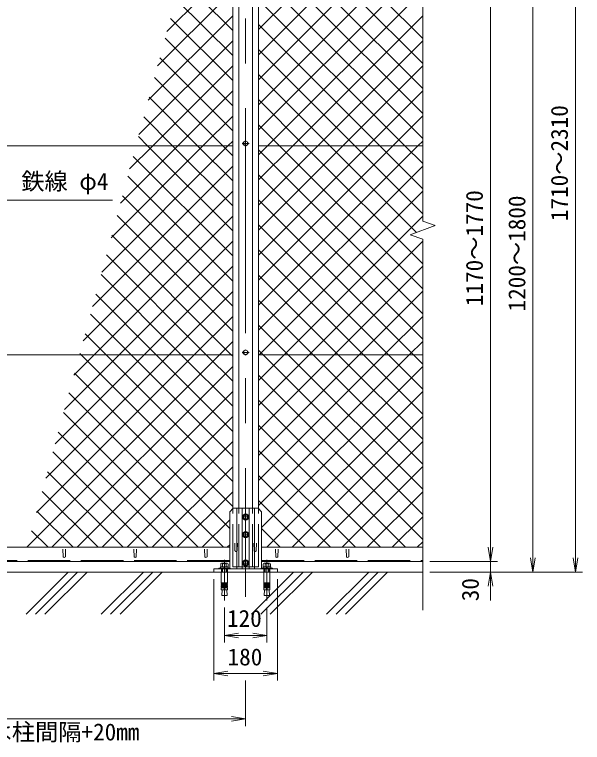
# Model space of a CAD drawing. Units: millimetres, scale not verified. Extents: x -4200 to 4200, y -2970 to 2970.
# Drawn here: x -1866 to -263, y -309 to 1746 of the extents above; entities that cross this region are included whole.
import ezdxf
from ezdxf.enums import TextEntityAlignment as Align

# ---------------------------------------------------------------- set-up
doc = ezdxf.new("R2010")
doc.units = ezdxf.units.MM
doc.header["$LTSCALE"] = 20
doc.linetypes.add('DASHED', pattern=[7.5, 6, -1.5])
doc.linetypes.add('USER1', pattern=[50.8, 31.75, -6.35, 6.35, -6.35])
for name, color, linetype, lineweight in [('0-0_D-STR1', 1, 'Continuous', 18), ('0-1_D-BMK', 2, 'USER1', 13), ('0-2_D-STR-DIM', 7, 'Continuous', 9), ('0-3_D-STR3', 3, 'Continuous', 13), ('0-5_D-STR-TXT', 7, 'Continuous', 9), ('0-6_0', 7, 'Continuous', 9), ('0-7_D-STR2', 7, 'Continuous', 9), ('0-A_D-BGD', 7, 'Continuous', 9), ('0-B_D-DCR-HCH', 7, 'Continuous', 9)]:
    doc.layers.add(name, color=color, linetype=linetype, lineweight=lineweight)
doc.styles.add('ＭＳ ゴシック', font='')
doc.styles.get('ＭＳ ゴシック').set_extended_font_data('MS Gothic')

# ---------------------------------------------------------------- blocks, each defined once
blk = doc.blocks.new('_Open')
at = {"layer": '0-6_0'}
blk.add_line((-20, 3.33), (0, 0), dxfattribs=at)
blk.add_lwpolyline([(-20, -3.33), (0, 0), (-20, 0)], dxfattribs=at)

msp = doc.modelspace()

# ---------------------------------------------------------------- linework, layer by layer
at = {"layer": '0-0_D-STR1'}
for p, q in [((-1232.6, 352.26), (-1232.6, 2482.26)), ((-1194.6, 352.26), (-1194.6, 2482.26)), ((-1177.1, 350.76), (-1177.1, 2482.26)), ((-3184.6, 242.26), (-1258.6, 242.26)), ((-1728.6, 215.39), (-1729.35, 236.89)), ((-1722.6, 215.39), (-1721.85, 236.89)), ((-1528.6, 215.39), (-1529.35, 236.89)), ((-1522.6, 215.39), (-1521.85, 236.89)), ((-1328.6, 215.39), (-1329.35, 236.89)), ((-1322.6, 215.39), (-1321.85, 236.89)), ((-713.6, 242.26), (-1168.6, 242.26)), ((-1128.6, 215.39), (-1129.35, 236.89)), ((-1122.6, 215.39), (-1121.85, 236.89)), ((-928.6, 215.39), (-929.35, 236.89)), ((-922.6, 215.39), (-921.85, 236.89)), ((-1258.6, 202.26), (-3184.6, 202.26)), ((-1250.1, 187.26), (-1177.1, 187.26)), ((-1168.6, 202.26), (-713.6, 202.26))]:
    msp.add_line(p, q, dxfattribs=at)
at = {"layer": '0-0_D-STR1', "linetype": 'DASHED'}
for p, q in [((-1250.1, 187.26), (-1250.1, 350.76)), ((-1232.6, 187.26), (-1232.6, 352.26)), ((-1194.6, 187.26), (-1194.6, 352.26)), ((-1177.1, 187.26), (-1177.1, 350.76)), ((-1243.6, 232.59), (-1244.35, 254.09)), ((-1237.6, 232.59), (-1236.85, 254.09)), ((-1189.6, 232.59), (-1190.35, 254.09)), ((-1183.6, 232.59), (-1182.85, 254.09)), ((-1258.6, 205.26), (-3184.6, 205.26)), ((-1168.6, 205.26), (-713.6, 205.26))]:
    msp.add_line(p, q, dxfattribs=at)
at = {"layer": '0-0_D-STR1'}
msp.add_lwpolyline([(-1250.1, 350.76), (-1250.1, 2482.26), (-1177.1, 2482.26)], dxfattribs=at)
at = {"layer": '0-0_D-STR1', "linetype": 'DASHED'}
for centre in [(-1240.6, 233.84), (-1186.6, 233.84)]:
    msp.add_arc(centre, 3.25, 202.61986, 337.38014, dxfattribs=at)
at = {"layer": '0-0_D-STR1'}
for centre in [(-1725.6, 216.64), (-1525.6, 216.64), (-1325.6, 216.64), (-1125.6, 216.64), (-925.6, 216.64)]:
    msp.add_arc(centre, 3.25, 202.61986, 337.38014, dxfattribs=at)
at = {"layer": '0-1_D-BMK'}
for p, q in [((-1213.6, 2497.26), (-1213.6, 102.26)), ((-1203.6, 1382.26), (-1223.6, 1382.26)), ((-1203.6, 792.26), (-1223.6, 792.26)), ((-1223.6, 327.76), (-1203.6, 327.76)), ((-1223.6, 277.76), (-1203.6, 277.76)), ((-1273.6, 207.17), (-1273.6, 92.17)), ((-1153.6, 207.17), (-1153.6, 92.17)), ((-1223.6, 197.76), (-1203.6, 197.76))]:
    msp.add_line(p, q, dxfattribs=at)
at = {"layer": '0-2_D-STR-DIM'}
for p, q in [((-713.6, 2531.71), (-713.6, 1162.91)), ((-282.56, 212.26), (-282.56, 2442.26)), ((-522.56, 1932.26), (-522.56, 242.26)), ((-402.56, 1932.26), (-402.56, 212.26)), ((-678.36, 1150.09), (-713.6, 1162.91)), ((-748.84, 1124.43), (-678.36, 1150.09)), ((-713.6, 1111.61), (-748.84, 1124.43)), ((-713.6, 1111.61), (-713.6, 64.95)), ((-522.56, 242.26), (-522.56, 282.26)), ((-693.6, 202.26), (-502.56, 202.26)), ((-693.6, 202.26), (-502.56, 202.26)), ((-522.56, 202.26), (-522.56, 172.26)), ((-693.6, 172.26), (-382.56, 172.26)), ((-693.6, 172.26), (-502.56, 172.26)), ((-693.6, 172.26), (-262.56, 172.26)), ((-1303.6, 152.26), (-1303.6, -133.88)), ((-1123.6, 152.26), (-1123.6, -133.88)), ((-522.56, 132.26), (-522.56, 92.26)), ((-1273.6, 72.17), (-1273.6, -26.7)), ((-1153.6, 72.17), (-1153.6, -26.7)), ((-1233.6, -6.7), (-1193.6, -6.7)), ((-1263.6, -113.88), (-1163.6, -113.88)), ((-1213.6, -133.88), (-1213.6, -262.38)), ((-3193.6, -242.38), (-1253.6, -242.38))]:
    msp.add_line(p, q, dxfattribs=at)
at = {"layer": '0-3_D-STR3'}
for p, q in [((-1250.1, 1375.51), (-3188.6, 1375.51)), ((-713.6, 1375.51), (-1177.1, 1375.51)), ((-1250.1, 785.51), (-3188.6, 785.51)), ((-1213.6, 799.77), (-1220.1, 796.01)), ((-1220.1, 796.01), (-1220.1, 788.51)), ((-1220.1, 788.51), (-1213.6, 784.75)), ((-1207.1, 796.01), (-1213.6, 799.77)), ((-1213.6, 784.75), (-1207.1, 788.51)), ((-1207.1, 788.51), (-1207.1, 796.01)), ((-713.6, 785.51), (-1177.1, 785.51)), ((-1248.6, 352.26), (-1258.6, 342.26)), ((-1248.6, 352.26), (-1178.6, 352.26)), ((-1238.6, 181.26), (-1238.6, 352.26)), ((-1223.6, 352.26), (-1223.6, 181.26)), ((-1203.6, 352.26), (-1203.6, 181.26)), ((-1188.6, 181.26), (-1188.6, 352.26)), ((-1178.6, 352.26), (-1168.6, 342.26)), ((-1258.6, 183.56), (-1258.6, 342.26)), ((-1168.6, 183.56), (-1168.6, 342.26))]:
    msp.add_line(p, q, dxfattribs=at)
at = {"layer": '0-3_D-STR3', "lineweight": 18}
for p, q in [((-1284.35, 186.56), (-1262.85, 186.56)), ((-1284.35, 183.56), (-1284.35, 186.56)), ((-1284, 186.56), (-1284, 194.86)), ((-1263.21, 186.56), (-1284, 186.56)), ((-1281.4, 197.36), (-1265.81, 197.36)), ((-1267.6, 197.36), (-1279.6, 197.36)), ((-1278.8, 186.56), (-1278.8, 194.86)), ((-1275.1, 183.56), (-1274.3, 186.56)), ((-1272.1, 186.56), (-1272.91, 183.56)), ((-1268.41, 186.56), (-1268.41, 194.86)), ((-1263.21, 194.86), (-1263.21, 186.56)), ((-1262.85, 186.56), (-1262.85, 183.56)), ((-1142.85, 186.56), (-1164.35, 186.56)), ((-1164.35, 186.56), (-1164.35, 183.56)), ((-1164, 194.86), (-1164, 186.56)), ((-1164, 186.56), (-1143.21, 186.56)), ((-1145.81, 197.36), (-1161.4, 197.36)), ((-1159.6, 197.36), (-1147.6, 197.36)), ((-1158.8, 186.56), (-1158.8, 194.86)), ((-1155.1, 186.56), (-1154.3, 183.56)), ((-1152.1, 183.56), (-1152.91, 186.56)), ((-1148.41, 186.56), (-1148.41, 194.86)), ((-1143.21, 186.56), (-1143.21, 194.86)), ((-1142.85, 183.56), (-1142.85, 186.56)), ((-1289.6, 181.26), (-1289.6, 183.56)), ((-1289.6, 183.56), (-1257.6, 183.56)), ((-1257.6, 181.26), (-1289.6, 181.26)), ((-1262.85, 183.56), (-1284.35, 183.56)), ((-1282.25, 172.26), (-1282.25, 142.22)), ((-1279.61, 172.26), (-1279.61, 181.26)), ((-1278.53, 172.26), (-1278.53, 181.26)), ((-1268.69, 172.26), (-1268.69, 181.26)), ((-1267.61, 181.26), (-1267.61, 172.26)), ((-1264.95, 172.26), (-1264.95, 142.22)), ((-1257.6, 183.56), (-1257.6, 181.26)), ((-1169.6, 183.56), (-1169.6, 181.26)), ((-1137.6, 183.56), (-1169.6, 183.56)), ((-1169.6, 181.26), (-1137.6, 181.26)), ((-1164.35, 183.56), (-1142.85, 183.56)), ((-1162.25, 172.26), (-1162.25, 142.22)), ((-1159.6, 181.26), (-1159.6, 172.26)), ((-1158.52, 172.26), (-1158.52, 181.26)), ((-1148.68, 172.26), (-1148.68, 181.26)), ((-1147.6, 172.26), (-1147.6, 181.26)), ((-1144.95, 172.26), (-1144.95, 142.22)), ((-1137.6, 181.26), (-1137.6, 183.56)), ((-1274.6, 142.22), (-1282.25, 142.22)), ((-1282.25, 139.72), (-1281.82, 142.18)), ((-1282.25, 139.72), (-1274.6, 139.72)), ((-1282.25, 139.72), (-1282.25, 138.22)), ((-1282.25, 138.22), (-1274.6, 138.22)), ((-1282.25, 135.72), (-1281.82, 138.18)), ((-1282.25, 135.72), (-1274.6, 135.72)), ((-1282.25, 135.72), (-1282.25, 134.22)), ((-1282.25, 134.22), (-1274.6, 134.22)), ((-1282.25, 131.72), (-1281.82, 134.18)), ((-1282.25, 131.72), (-1274.6, 131.72)), ((-1282.25, 131.72), (-1282.25, 130.22)), ((-1282.25, 130.22), (-1274.6, 130.22)), ((-1282.25, 127.76), (-1281.82, 130.22)), ((-1282.25, 127.76), (-1274.6, 127.76)), ((-1282.25, 127.76), (-1282.25, 122.26)), ((-1274.6, 142.22), (-1274.6, 122.26)), ((-1272.6, 142.22), (-1272.6, 122.26)), ((-1272.6, 142.22), (-1264.95, 142.22)), ((-1264.95, 139.72), (-1272.6, 139.72)), ((-1264.95, 138.22), (-1272.6, 138.22)), ((-1264.95, 135.72), (-1272.6, 135.72)), ((-1264.95, 134.22), (-1272.6, 134.22)), ((-1264.95, 131.72), (-1272.6, 131.72)), ((-1264.95, 130.22), (-1272.6, 130.22)), ((-1264.95, 127.76), (-1272.6, 127.76)), ((-1264.95, 139.72), (-1265.39, 142.18)), ((-1264.95, 135.72), (-1265.39, 138.18)), ((-1264.95, 131.72), (-1265.39, 134.18)), ((-1264.95, 127.76), (-1265.39, 130.22)), ((-1264.95, 139.72), (-1264.95, 138.22)), ((-1264.95, 135.72), (-1264.95, 134.22)), ((-1264.95, 131.72), (-1264.95, 130.22)), ((-1264.95, 127.76), (-1264.95, 122.26)), ((-1154.6, 142.22), (-1162.25, 142.22)), ((-1162.25, 139.72), (-1161.82, 142.18)), ((-1162.25, 139.72), (-1154.6, 139.72)), ((-1162.25, 139.72), (-1162.25, 138.22)), ((-1162.25, 138.22), (-1154.6, 138.22)), ((-1162.25, 135.72), (-1161.82, 138.18)), ((-1162.25, 135.72), (-1154.6, 135.72)), ((-1162.25, 135.72), (-1162.25, 134.22)), ((-1162.25, 134.22), (-1154.6, 134.22)), ((-1162.25, 131.72), (-1161.82, 134.18)), ((-1162.25, 131.72), (-1154.6, 131.72)), ((-1162.25, 131.72), (-1162.25, 130.22)), ((-1162.25, 127.76), (-1161.82, 130.22)), ((-1162.25, 130.22), (-1154.6, 130.22)), ((-1162.25, 127.76), (-1154.6, 127.76)), ((-1162.25, 127.76), (-1162.25, 122.26)), ((-1154.6, 142.22), (-1154.6, 122.26)), ((-1152.6, 142.22), (-1144.95, 142.22)), ((-1152.6, 142.22), (-1152.6, 122.26)), ((-1144.95, 139.72), (-1152.6, 139.72)), ((-1144.95, 138.22), (-1152.6, 138.22)), ((-1144.95, 135.72), (-1152.6, 135.72)), ((-1144.95, 134.22), (-1152.6, 134.22)), ((-1144.95, 131.72), (-1152.6, 131.72)), ((-1144.95, 130.22), (-1152.6, 130.22)), ((-1144.95, 127.76), (-1152.6, 127.76)), ((-1144.95, 139.72), (-1145.39, 142.18)), ((-1144.95, 135.72), (-1145.39, 138.18)), ((-1144.95, 131.72), (-1145.39, 134.18)), ((-1144.95, 127.76), (-1145.39, 130.22)), ((-1144.95, 139.72), (-1144.95, 138.22)), ((-1144.95, 135.72), (-1144.95, 134.22)), ((-1144.95, 131.72), (-1144.95, 130.22)), ((-1144.95, 127.76), (-1144.95, 122.26)), ((-1264.95, 122.26), (-1282.25, 122.26)), ((-1280.27, 122.26), (-1281.18, 106.16)), ((-1281.18, 106.16), (-1266.02, 106.16)), ((-1266.94, 122.26), (-1266.02, 106.16)), ((-1162.25, 122.26), (-1144.95, 122.26)), ((-1160.27, 122.26), (-1161.18, 106.16)), ((-1146.02, 106.16), (-1161.18, 106.16)), ((-1146.94, 122.26), (-1146.02, 106.16))]:
    msp.add_line(p, q, dxfattribs=at)
at = {"layer": '0-3_D-STR3', "linetype": 'DASHED'}
for p, q in [((-1282.1, 172.26), (-1282.1, 181.26)), ((-1265.09, 172.26), (-1265.09, 181.26)), ((-1162.11, 172.26), (-1162.11, 181.26)), ((-1145.1, 172.26), (-1145.1, 181.26)), ((-1145.1, 172.26), (-1145.1, 181.26))]:
    msp.add_line(p, q, dxfattribs=at)
at = {"layer": '0-3_D-STR3'}
for points in [[(-1207.1, 1386.01), (-1213.6, 1389.77), (-1220.1, 1386.01), (-1220.1, 1378.51), (-1213.6, 1374.75), (-1207.1, 1378.51)], [(-1207.1, 324.01), (-1213.6, 320.25), (-1220.1, 324.01), (-1220.1, 331.51), (-1213.6, 335.26), (-1207.1, 331.51)], [(-1207.1, 274.01), (-1213.6, 270.25), (-1220.1, 274.01), (-1220.1, 281.51), (-1213.6, 285.26), (-1207.1, 281.51)], [(-1207.1, 194.01), (-1213.6, 190.25), (-1220.1, 194.01), (-1220.1, 201.51), (-1213.6, 205.27), (-1207.1, 201.51)], [(-1303.6, 172.26), (-1123.6, 172.26), (-1123.6, 181.26), (-1303.6, 181.26)]]:
    msp.add_lwpolyline(points, close=True, dxfattribs=at)
for centre, radius in [((-1213.6, 1382.26), 6.25), ((-1213.6, 792.26), 6.25), ((-1213.6, 327.76), 9), ((-1213.6, 327.76), 6.25), ((-1213.6, 277.76), 9), ((-1213.6, 277.76), 6.25), ((-1213.6, 197.76), 9), ((-1213.6, 197.76), 6.25)]:
    msp.add_circle(centre, radius, dxfattribs=at)
at = {"layer": '0-3_D-STR3', "lineweight": 18}
for centre, radius, start, end in [((-1281.4, 194.76), 2.6, 2.20423, 177.79577), ((-1273.6, 190.71), 6.65, 38.61324, 141.38676), ((-1265.81, 194.76), 2.6, 2.20423, 177.79577), ((-1161.4, 194.76), 2.6, 2.20423, 177.79577), ((-1153.6, 190.71), 6.65, 38.61324, 141.38676), ((-1145.81, 194.76), 2.6, 2.20423, 177.79577), ((-1273.6, 142.22), 1, 0, 180), ((-1153.6, 142.22), 1, 0, 180)]:
    msp.add_arc(centre, radius, start, end, dxfattribs=at)
at = {"layer": '0-5_D-STR-TXT'}
msp.add_lwpolyline([(-1589.55, 1221.88), (-1900.88, 1221.88), (-1948.97, 1373.6)], dxfattribs=at)
at = {"layer": '0-7_D-STR2'}
for p, q in [((-1177.1, 1703.35), (-948.19, 1932.26)), ((-1177.1, 1632.64), (-877.48, 1932.26)), ((-1177.1, 1561.92), (-806.77, 1932.26)), ((-1177.1, 1491.21), (-736.06, 1932.26)), ((-713.6, 1537.2), (-1108.66, 1932.26)), ((-713.6, 1607.91), (-1037.95, 1932.26)), ((-713.6, 1678.62), (-967.24, 1932.26)), ((-713.6, 1466.49), (-1177.1, 1929.99)), ((-1435.87, 1698.1), (-1250.1, 1883.86)), ((-1177.1, 1420.5), (-713.6, 1884)), ((-713.6, 1395.78), (-1177.1, 1859.28)), ((-1250.1, 1700.82), (-1395.68, 1846.4)), ((-1462.16, 1601.1), (-1250.1, 1813.15)), ((-1151.39, 1375.51), (-713.6, 1813.29)), ((-1250.1, 1630.11), (-1410.75, 1790.76)), ((-764.04, 1375.51), (-1177.1, 1788.57)), ((-1488.45, 1504.1), (-1250.1, 1742.44)), ((-1250.1, 1559.4), (-1425.83, 1735.13)), ((-1080.68, 1375.51), (-713.6, 1742.58)), ((-834.75, 1375.51), (-1177.1, 1717.86)), ((-1514.74, 1407.1), (-1250.1, 1671.73)), ((-1250.1, 1488.69), (-1440.91, 1679.5)), ((-1009.96, 1375.51), (-713.6, 1671.87)), ((-1250.1, 1417.98), (-1455.99, 1623.86)), ((-1475.61, 1375.51), (-1250.1, 1601.02)), ((-939.25, 1375.51), (-713.6, 1601.16)), ((-1278.34, 1375.51), (-1471.07, 1568.23)), ((-1404.9, 1375.51), (-1250.1, 1530.31)), ((-868.54, 1375.51), (-713.6, 1530.45)), ((-1349.06, 1375.51), (-1486.14, 1512.6)), ((-1046.89, 1375.51), (-1177.1, 1505.73)), ((-1334.19, 1375.51), (-1250.1, 1459.6)), ((-797.83, 1375.51), (-713.6, 1459.74)), ((-1419.77, 1375.51), (-1501.22, 1456.97)), ((-1117.6, 1375.51), (-1177.1, 1435.02)), ((-1490.48, 1375.51), (-1516.3, 1401.33)), ((-1263.48, 1375.51), (-1250.1, 1388.89)), ((-727.12, 1375.51), (-713.6, 1389.03)), ((-1619.89, 1019.1), (-1263.48, 1375.51)), ((-1593.6, 1116.1), (-1334.19, 1375.51)), ((-1567.31, 1213.1), (-1404.9, 1375.51)), ((-1541.03, 1310.1), (-1475.61, 1375.51)), ((-1250.1, 1135.14), (-1490.48, 1375.51)), ((-1250.1, 1205.85), (-1419.77, 1375.51)), ((-1250.1, 1276.56), (-1349.06, 1375.51)), ((-1250.1, 1347.27), (-1278.34, 1375.51)), ((-1177.1, 1349.79), (-1151.39, 1375.51)), ((-1177.1, 1279.08), (-1080.68, 1375.51)), ((-1177.1, 1208.37), (-1009.96, 1375.51)), ((-1177.1, 1137.66), (-939.25, 1375.51)), ((-1177.1, 1066.95), (-868.54, 1375.51)), ((-1177.1, 996.24), (-797.83, 1375.51)), ((-1177.1, 925.53), (-727.12, 1375.51)), ((-713.6, 900.81), (-1177.1, 1364.31)), ((-713.6, 971.52), (-1117.6, 1375.51)), ((-713.6, 1042.23), (-1046.89, 1375.51)), ((-713.6, 1254.36), (-834.75, 1375.51)), ((-713.6, 1325.07), (-764.04, 1375.51)), ((-1250.1, 1064.43), (-1531.38, 1345.7)), ((-1646.18, 922.1), (-1250.1, 1318.18)), ((-1177.1, 854.82), (-713.6, 1318.32)), ((-1250.1, 993.72), (-1546.45, 1290.07)), ((-713.6, 830.1), (-1177.1, 1293.6)), ((-1672.47, 825.1), (-1250.1, 1247.47)), ((-1250.1, 923.01), (-1561.53, 1234.43)), ((-1175.7, 785.51), (-713.6, 1247.61)), ((-739.73, 785.51), (-1177.1, 1222.88)), ((-1641.35, 785.51), (-1250.1, 1176.76)), ((-1250.1, 852.29), (-1576.61, 1178.8)), ((-1104.99, 785.51), (-713.6, 1176.9)), ((-810.44, 785.51), (-1177.1, 1152.17)), ((-679.59, 1149.64), (-681, 1151.04)), ((-1254.03, 785.51), (-1591.69, 1123.17)), ((-1570.64, 785.51), (-1250.1, 1106.04)), ((-1034.28, 785.51), (-713.6, 1106.19)), ((-881.15, 785.51), (-1177.1, 1081.46)), ((-1324.74, 785.51), (-1606.77, 1067.53)), ((-1499.93, 785.51), (-1250.1, 1035.33)), ((-963.57, 785.51), (-713.6, 1035.47)), ((-1395.45, 785.51), (-1621.84, 1011.9)), ((-951.86, 785.51), (-1177.1, 1010.75)), ((-1466.16, 785.51), (-1636.92, 956.27)), ((-1429.22, 785.51), (-1250.1, 964.62)), ((-892.86, 785.51), (-713.6, 964.76)), ((-1022.57, 785.51), (-1177.1, 940.04)), ((-1536.87, 785.51), (-1652, 900.64)), ((-1358.51, 785.51), (-1250.1, 893.91)), ((-822.15, 785.51), (-713.6, 894.05)), ((-1093.28, 785.51), (-1177.1, 869.33)), ((-1607.58, 785.51), (-1667.08, 845)), ((-1287.8, 785.51), (-1250.1, 823.2)), ((-751.44, 785.51), (-713.6, 823.34)), ((-1830.21, 243.1), (-1287.8, 785.51)), ((-1803.92, 340.1), (-1358.51, 785.51)), ((-1777.63, 437.1), (-1429.22, 785.51)), ((-1751.34, 534.1), (-1499.93, 785.51)), ((-1725.05, 631.1), (-1570.64, 785.51)), ((-1698.76, 728.1), (-1641.35, 785.51)), ((-1678.29, 785.51), (-1682.15, 789.37)), ((-1250.1, 357.32), (-1678.29, 785.51)), ((-1250.1, 428.03), (-1607.58, 785.51)), ((-1250.1, 498.74), (-1536.87, 785.51)), ((-1250.1, 569.45), (-1466.16, 785.51)), ((-1250.1, 640.16), (-1395.45, 785.51)), ((-1250.1, 710.87), (-1324.74, 785.51)), ((-1250.1, 781.58), (-1254.03, 785.51)), ((-1163.99, 785.51), (-1177.1, 798.62)), ((-1177.1, 784.11), (-1175.7, 785.51)), ((-1177.1, 713.4), (-1104.99, 785.51)), ((-1177.1, 642.69), (-1034.28, 785.51)), ((-1177.1, 571.97), (-963.57, 785.51)), ((-1177.1, 501.26), (-892.86, 785.51)), ((-1177.1, 430.55), (-822.15, 785.51)), ((-1177.1, 359.84), (-751.44, 785.51)), ((-713.6, 335.12), (-1163.99, 785.51)), ((-713.6, 405.83), (-1093.28, 785.51)), ((-713.6, 476.54), (-1022.57, 785.51)), ((-713.6, 547.25), (-951.86, 785.51)), ((-713.6, 617.96), (-881.15, 785.51)), ((-713.6, 688.67), (-810.44, 785.51)), ((-713.6, 759.38), (-739.73, 785.51)), ((-1760.33, 242.26), (-1250.1, 752.49)), ((-1168.6, 297.63), (-713.6, 752.63)), ((-1258.6, 295.11), (-1697.23, 733.74)), ((-713.6, 264.41), (-1177.1, 727.91)), ((-1276.47, 242.26), (-1712.31, 678.1)), ((-1689.62, 242.26), (-1250.1, 681.78)), ((-1153.27, 242.26), (-713.6, 681.92)), ((-762.16, 242.26), (-1177.1, 657.2)), ((-1347.18, 242.26), (-1727.39, 622.47)), ((-1618.91, 242.26), (-1250.1, 611.07)), ((-1082.55, 242.26), (-713.6, 611.21)), ((-832.87, 242.26), (-1177.1, 586.49)), ((-1417.89, 242.26), (-1742.47, 566.84)), ((-1548.2, 242.26), (-1250.1, 540.36)), ((-1011.84, 242.26), (-713.6, 540.5)), ((-903.59, 242.26), (-1177.1, 515.78)), ((-1488.6, 242.26), (-1757.54, 511.21)), ((-1559.31, 242.26), (-1772.62, 455.57)), ((-1477.49, 242.26), (-1250.1, 469.65)), ((-941.13, 242.26), (-713.6, 469.79)), ((-974.3, 242.26), (-1177.1, 445.07)), ((-1630.02, 242.26), (-1787.7, 399.94)), ((-1406.78, 242.26), (-1250.1, 398.94)), ((-870.42, 242.26), (-713.6, 399.08)), ((-1045.01, 242.26), (-1177.1, 374.36)), ((-1700.73, 242.26), (-1802.78, 344.31)), ((-1336.07, 242.26), (-1258.6, 319.73)), ((-799.71, 242.26), (-713.6, 328.37)), ((-1771.44, 242.26), (-1817.85, 288.67)), ((-1115.72, 242.26), (-1168.6, 295.15)), ((-1265.36, 242.26), (-1258.6, 249.02)), ((-729, 242.26), (-713.6, 257.66))]:
    msp.add_line(p, q, dxfattribs=at)
for points in [[(-713.6, 1183.65), (-905.46, 1375.51), (-1177.1, 1647.15)], [(-731.44, 1130.77), (-976.18, 1375.51), (-1177.1, 1576.44)]]:
    msp.add_lwpolyline(points, dxfattribs=at)
at = {"layer": '0-A_D-BGD'}
msp.add_line((-3538.6, 172.26), (-713.6, 172.26), dxfattribs=at)
at = {"layer": '0-B_D-DCR-HCH'}
for p, q in [((-1833.41, 53.2), (-1714.34, 172.26)), ((-1806.89, 53.2), (-1687.83, 172.26)), ((-1780.37, 53.2), (-1661.31, 172.26)), ((-1621.27, 53.2), (-1502.21, 172.26)), ((-1594.76, 53.2), (-1475.7, 172.26)), ((-1568.24, 53.2), (-1449.18, 172.26)), ((-1197.01, 53.2), (-1077.95, 172.26)), ((-1170.49, 53.2), (-1051.43, 172.26)), ((-1143.98, 53.2), (-1024.91, 172.26)), ((-984.88, 53.2), (-865.82, 172.26)), ((-958.36, 53.2), (-839.3, 172.26)), ((-931.84, 53.2), (-812.78, 172.26))]:
    msp.add_line(p, q, dxfattribs=at)

# ---------------------------------------------------------------- block references
at = {"layer": '0-2_D-STR-DIM', "xscale": 2, "yscale": 2}
for p, rotation in [((-522.56, 202.26), 270), ((-522.56, 202.26), 270), ((-402.56, 172.26), 270), ((-282.56, 172.26), 270), ((-522.56, 172.26), 90), ((-1273.6, -6.7), 180), ((-1303.6, -113.88), 180)]:
    msp.add_blockref('_Open', p, dxfattribs=dict(at, rotation=rotation))
for p in [(-1153.6, -6.7), (-1123.6, -113.88), (-1213.6, -242.38)]:
    msp.add_blockref('_Open', p, dxfattribs=at)

# ---------------------------------------------------------------- texts
at = {"layer": '0-2_D-STR-DIM', "style": 'ＭＳ ゴシック'}
for s, p in [('1710～2310', (-289.3, 1162.86)), ('1170～1770', (-529.3, 922.86)), ('1200～1800', (-409.3, 907.86)), ('30', (-540.82, 89.84))]:
    msp.add_text(s, height=48.09, rotation=90, dxfattribs=at).set_placement(p, align=Align.BOTTOM_LEFT)
for s, p in [('120', (-1266.13, 2.96)), ('180', (-1264.53, -105.74))]:
    msp.add_text(s, height=48.09, dxfattribs=at).set_placement(p, align=Align.BOTTOM_LEFT)
at = {"layer": '0-5_D-STR-TXT', "style": 'ＭＳ ゴシック'}
for s, p in [('鉄線 φ4', (-1847.16, 1236.75)), ('端柱後付けベースプレートの場合は柱間隔+20mm', (-2923.35, -317.65))]:
    msp.add_text(s, height=48.09, dxfattribs=at).set_placement(p, align=Align.BOTTOM_LEFT)

doc.saveas('drawing.dxf')
